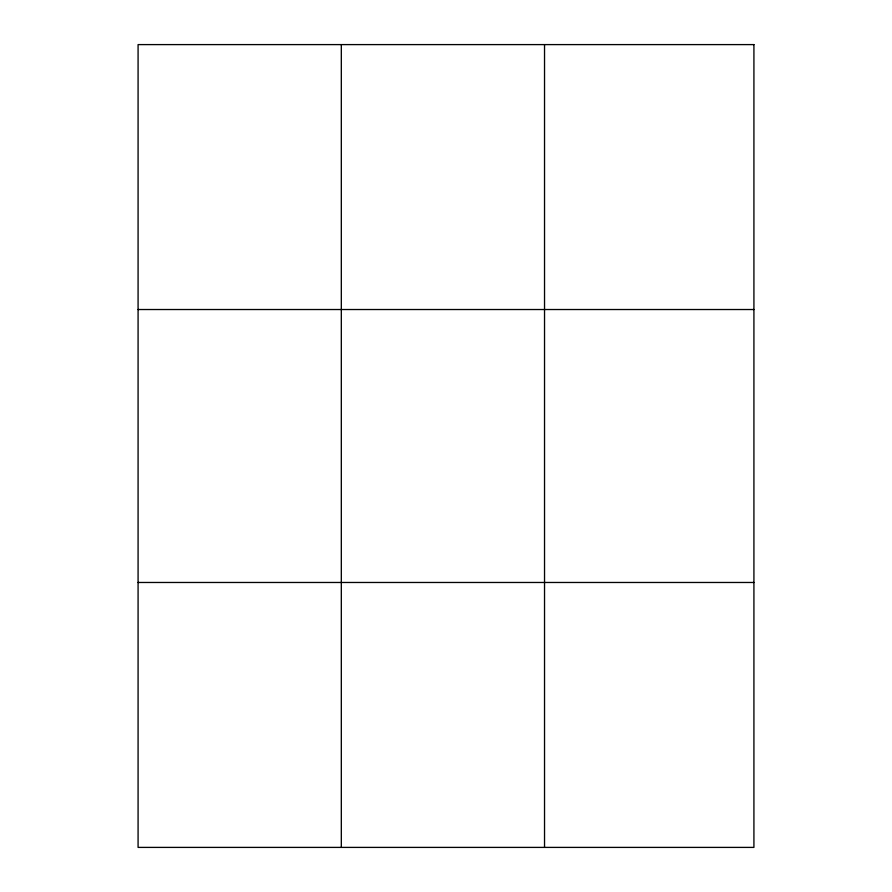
<?xml version="1.0" encoding="UTF-8"?>
<svg xmlns="http://www.w3.org/2000/svg" width="892" height="892" viewBox="0 0 892 892"><rect width="100%" height="100%" fill="white"/><g stroke="black" fill="none" stroke-linecap="round" stroke-linejoin="round"><path stroke-width="1.34" d="M341.313 847.4L341.313 44.6M544.533 847.4L544.533 44.6M138.082 309.524L753.918 309.524M138.082 582.476L753.918 582.476M753.918 44.6L753.918 847.4L138.082 847.4L138.082 44.6L753.918 44.6"/></g></svg>
